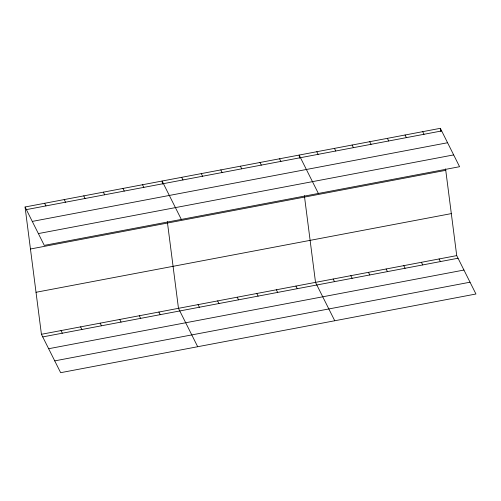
<?xml version="1.0" encoding="UTF-8"?>
<svg xmlns="http://www.w3.org/2000/svg" width="501" height="501" viewBox="0 0 501 501"><rect width="100%" height="100%" fill="white"/><g stroke="black" fill="none" stroke-linecap="round" stroke-linejoin="round"><path stroke-width="0.75" d="M25.05 206.994L440.354 128.319L459.574 166.708L44.276 245.384L25.05 206.994L41.426 334.292L60.646 372.681L475.95 294.006L456.724 255.616L445.564 168.856M26.365 209.618L441.669 130.943M32.271 221.417L447.575 142.741M38.364 233.579L453.668 154.903M30.455 249.003L445.758 170.327M36.022 292.283L451.326 213.608M41.426 334.292L456.724 255.616M42.735 336.916L458.039 258.24M48.647 348.721L463.951 270.045M54.734 360.877L470.038 282.201M422.7 131.663L424.015 134.287M405.052 135.007L406.367 137.631M387.405 138.351L388.713 140.969M439.076 258.961L440.392 261.585M369.751 141.695L371.066 144.313M421.429 262.305L422.738 264.929M352.103 145.04L353.412 147.657M403.775 265.649L405.09 268.273M334.449 148.384L335.764 151.001M386.127 268.993L387.436 271.617M316.801 151.722L318.116 154.346M368.473 272.337L369.788 274.961M318.373 193.455L299.147 155.066L299.529 158.015M350.825 275.682L352.14 278.305M279.571 158.779L280.886 161.397M333.178 279.026L334.486 281.65M259.994 162.487L261.309 165.111M334.749 320.753L315.524 282.37L304.364 195.603M240.417 166.194L241.726 168.818M295.947 286.077L297.256 288.701M220.835 169.902L222.15 172.526M276.364 289.785L277.679 292.409M201.258 173.615L202.573 176.233M256.788 293.498L258.103 296.116M181.681 177.323L182.99 179.947M237.211 297.206L238.52 299.83M181.324 219.419L162.099 181.03L162.481 183.98M217.628 300.913L218.943 303.537M142.522 184.737L143.837 187.361M198.052 304.621L199.367 307.245M122.945 188.451L124.254 191.069M197.695 346.717L178.475 308.334L167.315 221.567M103.363 192.159L104.678 194.783M158.898 312.042L160.207 314.666M83.786 195.866L85.101 198.49M139.316 315.749L140.631 318.373M64.209 199.573L65.518 202.197M119.739 319.456L121.054 322.08M44.627 203.287L45.942 205.905M100.162 323.17L101.471 325.788M80.58 326.877L81.895 329.501M61.003 330.585L62.318 333.209M440.354 128.319L440.73 131.268"/></g></svg>
